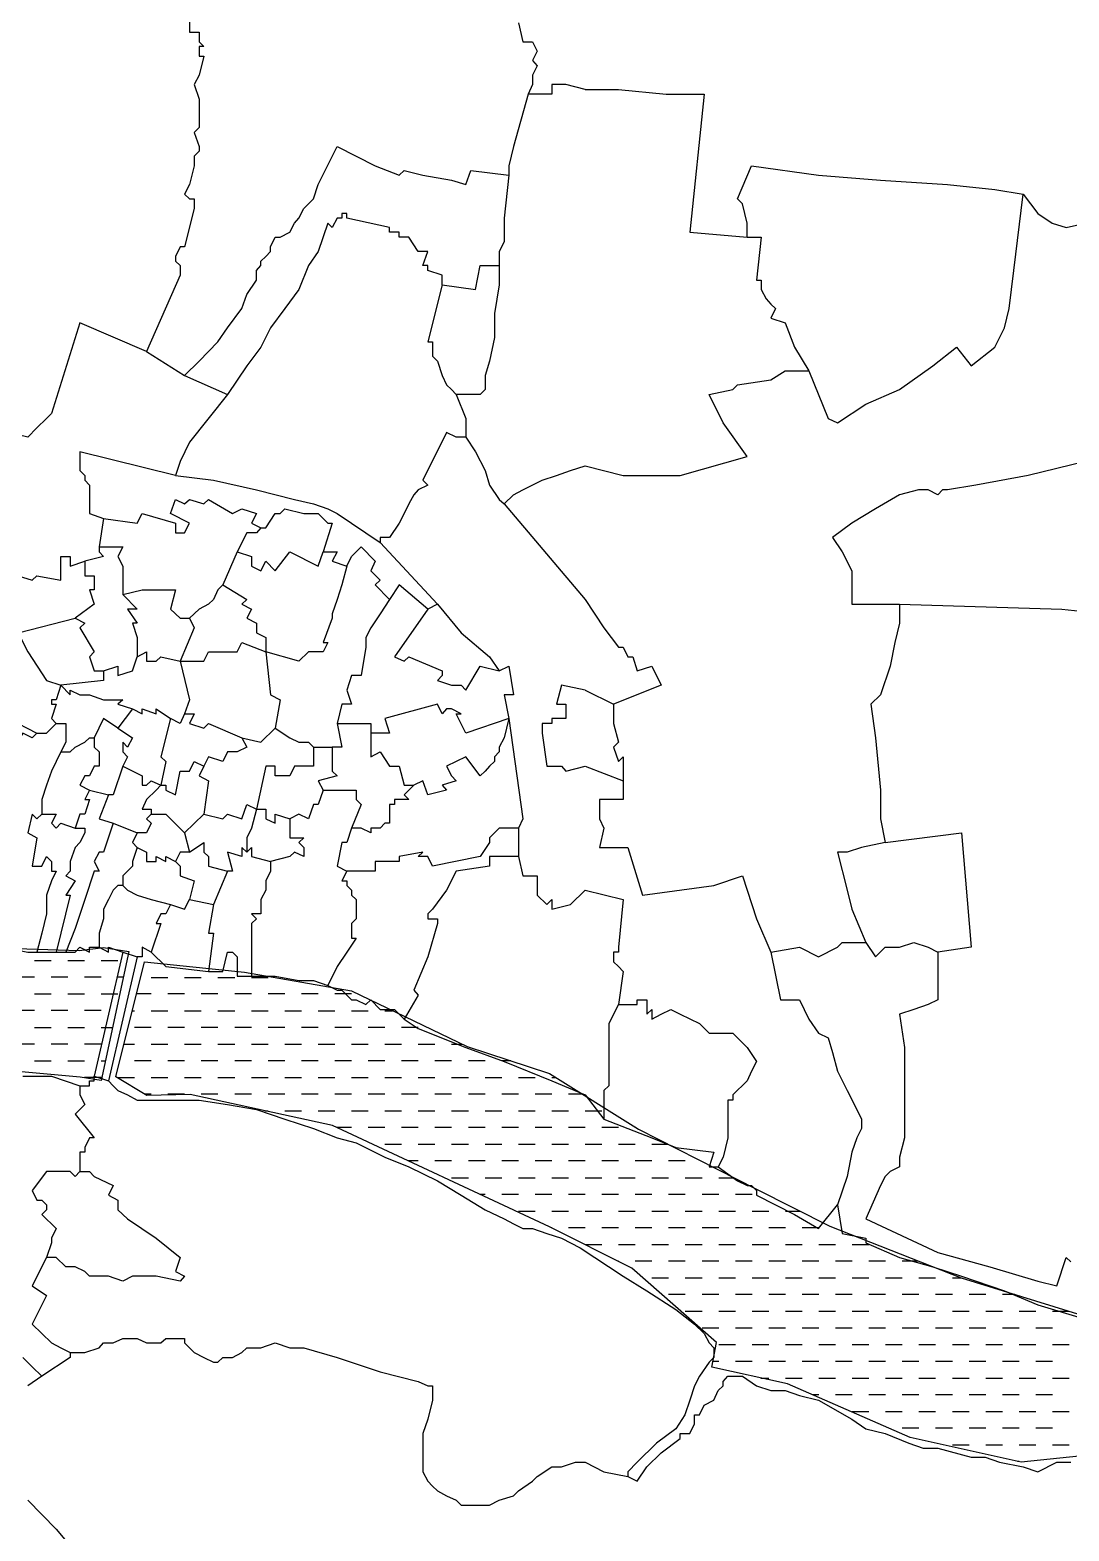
# Model space of a CAD drawing. Extents: x 10 to 391, y 12 to 253.
# Drawn here: x 161.7 to 224, y 75.8 to 165.7 of the extents above; entities that cross this region are included whole.
import ezdxf

# ---------------------------------------------------------------- set-up
doc = ezdxf.new("R2010")
doc.units = 0
doc.header["$LTSCALE"] = 0.5
for name, color, linetype in [('LAYER07', 7, 'CONTINUOUS'), ('LAYER08', 7, 'CONTINUOUS'), ('LAYER09', 7, 'CONTINUOUS')]:
    doc.layers.add(name, color=color, linetype=linetype)

# ---------------------------------------------------------------- blocks, each defined once
blk = doc.blocks.new('BASEPARS-G1')
at = {"layer": 'LAYER09', "color": 7, "linetype": 'CONTINUOUS'}
for p, q in [((169, 108.995567), (170, 108.995567)), ((171, 108.995567), (172, 108.995567)), ((173, 108.995567), (174, 108.995567)), ((175, 108.995567), (176, 108.995567)), ((169, 107.999671), (168.120966, 107.999671)), ((171, 107.999671), (170, 107.999671)), ((173, 107.999671), (172, 107.999671)), ((175, 107.999671), (174, 107.999671)), ((177, 107.999671), (176, 107.999671)), ((179, 107.999671), (178, 107.999671)), ((181, 107.999671), (180, 107.999671)), ((167.866548, 106.996505), (168, 106.996505)), ((169, 106.996505), (170, 106.996505)), ((171, 106.996505), (172, 106.996505)), ((173, 106.996505), (174, 106.996505)), ((175, 106.996505), (176, 106.996505)), ((177, 106.996505), (178, 106.996505)), ((179, 106.996505), (180, 106.996505)), ((181, 106.996505), (182, 106.996505)), ((183, 106.996505), (183.46598, 106.996505)), ((169, 105.993339), (168, 105.993339)), ((171, 105.993339), (170, 105.993339)), ((173, 105.993339), (172, 105.993339)), ((175, 105.993339), (174, 105.993339)), ((177, 105.993339), (176, 105.993339)), ((179, 105.993339), (178, 105.993339)), ((181, 105.993339), (180, 105.993339)), ((183, 105.993339), (182, 105.993339)), ((185, 105.993339), (184, 105.993339)), ((167.372251, 104.997442), (168, 104.997442)), ((169, 104.997442), (170, 104.997442)), ((171, 104.997442), (172, 104.997442)), ((173, 104.997442), (174, 104.997442)), ((175, 104.997442), (176, 104.997442)), ((177, 104.997442), (178, 104.997442)), ((179, 104.997442), (180, 104.997442)), ((181, 104.997442), (182, 104.997442)), ((183, 104.997442), (184, 104.997442)), ((185, 104.997442), (186, 104.997442)), ((187, 104.997442), (187.62389, 104.997442)), ((169, 103.994276), (168, 103.994276)), ((171, 103.994276), (170, 103.994276)), ((173, 103.994276), (172, 103.994276)), ((175, 103.994276), (174, 103.994276)), ((177, 103.994276), (176, 103.994276)), ((179, 103.994276), (178, 103.994276)), ((181, 103.994276), (180, 103.994276)), ((183, 103.994276), (182, 103.994276)), ((185, 103.994276), (184, 103.994276)), ((187, 103.994276), (186, 103.994276)), ((189, 103.994276), (188, 103.994276)), ((190.546058, 103.994276), (190, 103.994276)), ((167, 102.99838), (168, 102.99838)), ((169, 102.99838), (170, 102.99838)), ((171, 102.99838), (172, 102.99838)), ((173, 102.99838), (174, 102.99838)), ((175, 102.99838), (176, 102.99838)), ((177, 102.99838), (178, 102.99838)), ((179, 102.99838), (180, 102.99838)), ((181, 102.99838), (182, 102.99838)), ((183, 102.99838), (184, 102.99838)), ((185, 102.99838), (186, 102.99838)), ((187, 102.99838), (188, 102.99838)), ((189, 102.99838), (190, 102.99838)), ((191, 102.99838), (192, 102.99838)), ((193, 102.99838), (193.242884, 102.99838)), ((169, 101.995214), (168.607994, 101.995214)), ((171, 101.995214), (170, 101.995214)), ((173, 101.995214), (172, 101.995214)), ((175, 101.995214), (174, 101.995214)), ((177, 101.995214), (176, 101.995214)), ((179, 101.995214), (178, 101.995214)), ((181, 101.995214), (180, 101.995214)), ((183, 101.995214), (182, 101.995214)), ((185, 101.995214), (184, 101.995214)), ((187, 101.995214), (186, 101.995214)), ((189, 101.995214), (188, 101.995214)), ((191, 101.995214), (190, 101.995214)), ((193, 101.995214), (192, 101.995214)), ((194.849349, 101.995214), (194, 101.995214)), ((175.811646, 100.999317), (176, 100.999317)), ((177, 100.999317), (178, 100.999317)), ((179, 100.999317), (180, 100.999317)), ((181, 100.999317), (182, 100.999317)), ((183, 100.999317), (184, 100.999317)), ((185, 100.999317), (186, 100.999317)), ((187, 100.999317), (188, 100.999317)), ((189, 100.999317), (190, 100.999317)), ((191, 100.999317), (192, 100.999317)), ((193, 100.999317), (194, 100.999317)), ((195, 100.999317), (196, 100.999317)), ((181, 99.996151), (180.122206, 99.996151)), ((183, 99.996151), (182, 99.996151)), ((185, 99.996151), (184, 99.996151)), ((187, 99.996151), (186, 99.996151)), ((189, 99.996151), (188, 99.996151)), ((191, 99.996151), (190, 99.996151)), ((193, 99.996151), (192, 99.996151)), ((195, 99.996151), (194, 99.996151)), ((197, 99.996151), (196, 99.996151)), ((198.040473, 99.996151), (198, 99.996151)), ((183, 99.000255), (184, 99.000255)), ((185, 99.000255), (186, 99.000255)), ((187, 99.000255), (188, 99.000255)), ((189, 99.000255), (190, 99.000255)), ((191, 99.000255), (192, 99.000255)), ((193, 99.000255), (194, 99.000255)), ((195, 99.000255), (196, 99.000255)), ((197, 99.000255), (198, 99.000255)), ((199, 99.000255), (199.966777, 99.000255)), ((185, 97.997089), (184.41096, 97.997089)), ((187, 97.997089), (186, 97.997089)), ((189, 97.997089), (188, 97.997089)), ((191, 97.997089), (190, 97.997089)), ((193, 97.997089), (192, 97.997089)), ((195, 97.997089), (194, 97.997089)), ((197, 97.997089), (196, 97.997089)), ((199, 97.997089), (198, 97.997089)), ((201, 97.997089), (200, 97.997089)), ((187, 96.993923), (188, 96.993923)), ((189, 96.993923), (190, 96.993923)), ((191, 96.993923), (192, 96.993923)), ((193, 96.993923), (194, 96.993923)), ((195, 96.993923), (196, 96.993923)), ((197, 96.993923), (198, 96.993923)), ((199, 96.993923), (200, 96.993923)), ((201, 96.993923), (202, 96.993923)), ((203, 96.993923), (203.913884, 96.993923)), ((189, 95.998026), (188.699713, 95.998026)), ((191, 95.998026), (190, 95.998026)), ((193, 95.998026), (192, 95.998026)), ((195, 95.998026), (194, 95.998026)), ((197, 95.998026), (196, 95.998026)), ((199, 95.998026), (198, 95.998026)), ((201, 95.998026), (200, 95.998026)), ((203, 95.998026), (202, 95.998026)), ((205, 95.998026), (204, 95.998026)), ((191, 94.99486), (192, 94.99486)), ((193, 94.99486), (194, 94.99486)), ((195, 94.99486), (196, 94.99486)), ((197, 94.99486), (198, 94.99486)), ((199, 94.99486), (200, 94.99486)), ((201, 94.99486), (202, 94.99486)), ((203, 94.99486), (204, 94.99486)), ((205, 94.99486), (206, 94.99486)), ((207, 94.99486), (207.860991, 94.99486)), ((193, 93.998964), (192.973928, 93.998964)), ((195, 93.998964), (194, 93.998964)), ((197, 93.998964), (196, 93.998964)), ((199, 93.998964), (198, 93.998964)), ((201, 93.998964), (200, 93.998964)), ((203, 93.998964), (202, 93.998964)), ((205, 93.998964), (204, 93.998964)), ((207, 93.998964), (206, 93.998964)), ((209, 93.998964), (208, 93.998964)), ((195, 92.995798), (196, 92.995798)), ((197, 92.995798), (198, 92.995798)), ((199, 92.995798), (200, 92.995798)), ((201, 92.995798), (202, 92.995798)), ((203, 92.995798), (204, 92.995798)), ((205, 92.995798), (206, 92.995798)), ((207, 92.995798), (208, 92.995798)), ((209, 92.995798), (210, 92.995798)), ((211, 92.995798), (212, 92.995798)), ((197, 91.999901), (196.950111, 91.999901)), ((199, 91.999901), (198, 91.999901)), ((201, 91.999901), (200, 91.999901)), ((203, 91.999901), (202, 91.999901)), ((205, 91.999901), (204, 91.999901)), ((207, 91.999901), (206, 91.999901)), ((209, 91.999901), (208, 91.999901)), ((211, 91.999901), (210, 91.999901)), ((213, 91.999901), (212, 91.999901)), ((214.955607, 91.999901), (214, 91.999901)), ((199, 90.996735), (200, 90.996735)), ((201, 90.996735), (202, 90.996735)), ((203, 90.996735), (204, 90.996735)), ((205, 90.996735), (206, 90.996735)), ((207, 90.996735), (208, 90.996735)), ((209, 90.996735), (210, 90.996735)), ((211, 90.996735), (212, 90.996735)), ((213, 90.996735), (214, 90.996735)), ((215, 90.996735), (216, 90.996735)), ((217, 90.996735), (217.507051, 90.996735)), ((201, 89.99357), (200, 89.99357)), ((203, 89.99357), (202, 89.99357)), ((205, 89.99357), (204, 89.99357)), ((207, 89.99357), (206, 89.99357)), ((209, 89.99357), (208, 89.99357)), ((211, 89.99357), (210, 89.99357)), ((213, 89.99357), (212, 89.99357)), ((215, 89.99357), (214, 89.99357)), ((217, 89.99357), (216, 89.99357)), ((219, 89.99357), (218, 89.99357)), ((220.749058, 89.99357), (220, 89.99357)), ((201, 88.997673), (202, 88.997673)), ((203, 88.997673), (204, 88.997673)), ((205, 88.997673), (206, 88.997673)), ((207, 88.997673), (208, 88.997673)), ((209, 88.997673), (210, 88.997673)), ((211, 88.997673), (212, 88.997673)), ((213, 88.997673), (214, 88.997673)), ((215, 88.997673), (216, 88.997673)), ((217, 88.997673), (218, 88.997673)), ((219, 88.997673), (220, 88.997673)), ((221, 88.997673), (222, 88.997673)), ((223, 88.997673), (223.976527, 88.997673)), ((203, 87.994507), (202, 87.994507)), ((205, 87.994507), (204, 87.994507)), ((207, 87.994507), (206, 87.994507)), ((209, 87.994507), (208, 87.994507)), ((211, 87.994507), (210, 87.994507)), ((213, 87.994507), (212, 87.994507)), ((215, 87.994507), (214, 87.994507)), ((217, 87.994507), (216, 87.994507)), ((219, 87.994507), (218, 87.994507)), ((221, 87.994507), (220, 87.994507)), ((223, 87.994507), (222, 87.994507)), ((203, 86.99861), (204, 86.99861)), ((205, 86.99861), (206, 86.99861)), ((207, 86.99861), (208, 86.99861)), ((209, 86.99861), (210, 86.99861)), ((211, 86.99861), (212, 86.99861)), ((213, 86.99861), (214, 86.99861)), ((215, 86.99861), (216, 86.99861)), ((217, 86.99861), (218, 86.99861)), ((219, 86.99861), (220, 86.99861)), ((221, 86.99861), (222, 86.99861)), ((223, 86.99861), (224, 86.99861)), ((203, 85.995445), (202.656334, 85.995445)), ((205, 85.995445), (204, 85.995445)), ((207, 85.995445), (206, 85.995445)), ((209, 85.995445), (208, 85.995445)), ((211, 85.995445), (210, 85.995445)), ((213, 85.995445), (212, 85.995445)), ((215, 85.995445), (214, 85.995445)), ((217, 85.995445), (216, 85.995445)), ((219, 85.995445), (218, 85.995445)), ((221, 85.995445), (220, 85.995445)), ((223, 85.995445), (222, 85.995445)), ((205.527618, 84.999548), (206, 84.999548)), ((207, 84.999548), (208, 84.999548)), ((209, 84.999548), (210, 84.999548)), ((211, 84.999548), (212, 84.999548)), ((213, 84.999548), (214, 84.999548)), ((215, 84.999548), (216, 84.999548)), ((217, 84.999548), (218, 84.999548)), ((219, 84.999548), (220, 84.999548)), ((221, 84.999548), (222, 84.999548)), ((223, 84.999548), (224, 84.999548)), ((209, 83.996382), (208.616975, 83.996382)), ((211, 83.996382), (210, 83.996382)), ((213, 83.996382), (212, 83.996382)), ((215, 83.996382), (214, 83.996382)), ((217, 83.996382), (216, 83.996382)), ((219, 83.996382), (218, 83.996382)), ((221, 83.996382), (220, 83.996382)), ((223, 83.996382), (222, 83.996382)), ((211, 83.000486), (212, 83.000486)), ((213, 83.000486), (214, 83.000486)), ((215, 83.000486), (216, 83.000486)), ((217, 83.000486), (218, 83.000486)), ((219, 83.000486), (220, 83.000486)), ((221, 83.000486), (222, 83.000486)), ((223, 83.000486), (224, 83.000486)), ((215, 81.99732), (214, 81.99732)), ((217, 81.99732), (216, 81.99732)), ((219, 81.99732), (218, 81.99732)), ((221, 81.99732), (220, 81.99732)), ((223, 81.99732), (222, 81.99732)), ((217, 80.994154), (218, 80.994154)), ((219, 80.994154), (220, 80.994154)), ((221, 80.994154), (222, 80.994154)), ((223, 80.994154), (224, 80.994154)), ((221, 79.998257), (220.89444, 79.998257))]:
    blk.add_line(p, q, dxfattribs=at)
blk = doc.blocks.new('BASEPARS-G2')
at = {"layer": 'LAYER09', "color": 7, "linetype": 'CONTINUOUS'}
for p, q in [((162, 110.000312), (163, 110.000312)), ((164, 110.000312), (165, 110.000312)), ((166, 110.000312), (167, 110.000312)), ((162, 109.003033), (161, 109.003033)), ((164, 109.003033), (163, 109.003033)), ((166, 109.003033), (165, 109.003033)), ((167.322697, 109.003033), (167, 109.003033)), ((162, 108.00064), (163, 108.00064)), ((164, 108.00064), (165, 108.00064)), ((166, 108.00064), (167, 108.00064)), ((162, 107.003361), (161, 107.003361)), ((164, 107.003361), (163, 107.003361)), ((166, 107.003361), (165, 107.003361)), ((162, 106.000968), (163, 106.000968)), ((164, 106.000968), (165, 106.000968)), ((166, 106.000968), (166.678306, 106.000968)), ((162, 104.998575), (161, 104.998575)), ((164, 104.998575), (163, 104.998575)), ((166, 104.998575), (165, 104.998575)), ((162, 104.001296), (163, 104.001296)), ((164, 104.001296), (165, 104.001296)), ((166, 104.001296), (166.253827, 104.001296)), ((166, 102.998903), (165, 102.998903))]:
    blk.add_line(p, q, dxfattribs=at)

msp = doc.modelspace()

# ---------------------------------------------------------------- linework, layer by layer
at = {"layer": 'LAYER07', "color": 7, "linetype": 'CONTINUOUS'}
for p, q in [((162.149994, 110.5), (163.300003, 110.5)), ((163.300003, 110.5), (163.875, 110.5)), ((167.300003, 110.5), (165.574997, 103.074997)), ((168.149994, 110.224998), (166.449997, 102.800003))]:
    msp.add_line(p, q, dxfattribs=at)
for points in [[(154.725006, 112.800003), (155.300003, 112.5), (156.175003, 113.925003), (156.449997, 113.925003), (156.175003, 112.5), (156.725006, 111.925003), (157.024994, 111.925003), (157.024994, 112.224998), (157.300003, 112.224998), (157.600006, 111.925003), (157.875, 111.925003), (158.149994, 111.925003), (158.149994, 111.349998), (159.300003, 111.074997), (160.149994, 110.800003), (161.600006, 110.5), (162.149994, 110.5)], [(163.875, 110.5), (164.449997, 110.5), (164.725006, 110.800003), (165.300003, 110.5), (165.300003, 110.800003), (165.875, 110.800003)], [(165.875, 110.800003), (166.449997, 110.5), (166.449997, 110.800003), (167.300003, 110.5)], [(169, 110.5), (168.449997, 110.800003), (168.449997, 110.224998), (168.149994, 110.224998)], [(169, 110.5), (169.875, 109.650002), (172.425003, 109.349998)], [(172.425003, 109.349998), (173.300003, 109.349998), (173.574997, 110.5), (173.875, 110.5), (174.149994, 110.224998), (174.149994, 109.074997), (175, 109.074997)], [(175, 109.074997), (176.425003, 109.074997), (177.850006, 108.800003), (178.725006, 108.800003), (179.574997, 108.5)], [(179.574997, 108.5), (180.149994, 108.224998), (180.425003, 108.224998), (181, 107.650002), (181.274994, 107.650002), (181.850006, 107.375), (182.149994, 107.650002), (182.725006, 107.074997), (183.274994, 107.074997), (183.574997, 107.074997), (184.149994, 106.5)], [(184.149994, 106.5), (185, 105.925003), (187.850006, 104.800003), (190.149994, 103.949997), (193, 102.800003), (195, 101.949997), (196.125, 100.5)], [(161.300003, 103.074997), (161.875, 103.074997), (162.449997, 103.074997), (163.024994, 103.074997), (164.725006, 102.5)], [(164.725006, 102.5), (165.300003, 102.5), (165.300003, 102.800003), (165.574997, 102.800003), (165.574997, 103.074997)], [(166.449997, 102.800003), (166.725006, 102.5), (167, 102.224998), (167.574997, 101.949997), (168.149994, 101.650002), (169, 101.650002), (170.149994, 101.650002), (171, 101.650002), (171.875, 101.650002), (173.574997, 101.375), (175.300003, 101.074997), (177, 100.5), (178.725006, 99.949997), (180.149994, 99.375), (181.274994, 99.074997), (183, 98.224998), (184.425003, 97.650002), (186.149994, 96.800003), (187.574997, 95.949997), (189, 95.074997), (190.149994, 94.525002), (190.699997, 94.224998), (191.274994, 93.949997), (191.850006, 93.949997), (192.699997, 93.650002), (193.574997, 93.375), (194.699997, 92.800003)], [(196.125, 100.5), (199, 99.375), (200.425003, 98.800003), (202.699997, 98.525002), (202.425003, 97.650002), (202.975006, 97.650002)], [(202.975006, 97.650002), (204.125, 96.800003), (204.699997, 96.525002), (204.975006, 96.525002), (205.274994, 96.224998), (205.274994, 95.949997), (207.550003, 94.800003), (208.975006, 93.949997), (210.125, 95.375)], [(210.125, 95.375), (210.399994, 93.650002), (211.824997, 93.375), (211.824997, 93.099998), (213.824997, 92.224998), (215.824997, 91.650002), (217.550003, 91.099998), (220.125, 90.224998), (222.125, 89.375), (224.975006, 88.525002)], [(194.699997, 92.800003), (197.274994, 91.099998), (198.699997, 90.224998), (200.425003, 89.099998), (201.550003, 88.224998), (202.125, 87.675003), (202.425003, 87.099998), (202.699997, 86.800003), (202.699997, 86.224998), (202.425003, 85.949997), (201.850006, 85.099998), (201.550003, 84.525002), (201.274994, 83.675003), (200.975006, 82.800003), (200.425003, 81.949997), (199.274994, 81.099998), (198.125, 79.949997), (197.550003, 79.375), (197.550003, 79.099998)], [(197.550003, 79.099998), (198.125, 78.824997), (198.699997, 79.675003), (199.550003, 80.525002), (200.699997, 81.375), (200.699997, 81.675003), (200.975006, 81.675003), (201.274994, 81.675003), (201.550003, 82.25), (201.550003, 82.525002), (201.550003, 82.800003), (201.850006, 82.800003), (202.125, 83.375), (202.699997, 83.675003), (202.975006, 84.25), (203.274994, 84.525002), (203.274994, 84.800003), (203.550003, 85.099998), (203.850006, 85.099998), (204.125, 85.099998), (204.425003, 85.099998), (205.274994, 84.525002), (206.125, 84.25), (206.975006, 84.25), (207.850006, 83.949997), (208.975006, 83.675003), (210.975006, 82.525002), (211.824997, 81.949997), (212.975006, 81.675003), (214.399994, 81.099998), (215.25, 80.800003), (216.125, 80.800003), (218.125, 80.25), (218.975006, 80.25), (219.824997, 79.949997), (221.25, 79.675003), (222.125, 79.375), (223.25, 79.949997), (224.100006, 79.949997)]]:
    msp.add_lwpolyline(points, dxfattribs=at)
at = {"layer": 'LAYER08', "color": 7, "linetype": 'CONTINUOUS'}
for p, q in [((190.149994, 137.350006), (195, 131.625)), ((166.149994, 136.475006), (165.875, 134.774994)), ((161.024994, 129.625), (164.449997, 130.5)), ((195, 126.199997), (196.699997, 125.349998)), ((178.725006, 122.775002), (179.850006, 122.775002)), ((165.300003, 120.199997), (166.449997, 119.925003)), ((173.574997, 115.349998), (172.725006, 113.349998)), ((167.300003, 110.5), (168.149994, 110.224998)), ((165.574997, 103.074997), (166.449997, 102.800003))]:
    msp.add_line(p, q, dxfattribs=at)
for points in [[(171.300003, 166.75), (171.300003, 165.600006), (171.875, 165.600006), (171.875, 165.024994), (172.149994, 164.75), (171.875, 164.75), (171.875, 164.175003), (172.149994, 164.175003), (171.875, 163.024994), (171.574997, 162.475006), (171.875, 161.600006), (171.875, 160.475006), (171.875, 159.899994), (171.574997, 159.600006), (171.875, 158.75), (171.875, 158.475006), (171.574997, 158.175003), (171.574997, 157.600006), (171.300003, 156.475006), (171, 155.899994), (171.300003, 155.625), (171.574997, 155.625), (171.574997, 155.050003), (171, 152.75), (170.725006, 152.75), (170.449997, 152.175003), (170.449997, 151.899994), (170.725006, 151.625), (170.725006, 151.324997), (170.725006, 151.050003), (168.725006, 146.475006)], [(191, 166.175003), (191.274994, 165.024994), (191.850006, 165.024994), (192.125, 164.475006), (191.850006, 163.899994), (192.125, 163.600006), (191.850006, 163.024994), (191.850006, 162.475006), (191.574997, 161.899994)], [(191.574997, 161.899994), (190.699997, 158.75), (190.425003, 157.600006), (190.425003, 157.050003)], [(195, 162.175003), (193.850006, 162.475006), (193, 162.475006), (193, 161.899994), (192.125, 161.899994), (191.574997, 161.899994)], [(195, 162.175003), (196.125, 162.175003), (197, 162.175003), (199.850006, 161.899994), (202.125, 161.899994), (201.274994, 153.625), (204.699997, 153.324997), (205.550003, 153.324997), (205.274994, 150.75), (205.550003, 150.75), (205.550003, 150.199997), (205.850006, 149.625), (206.125, 149.324997), (206.399994, 149.050003), (206.125, 148.475006), (206.975006, 148.199997), (207.550003, 146.75), (208.399994, 145.324997)], [(171, 145.050003), (171.875, 145.899994), (172.425003, 146.475006), (173, 147.050003), (173.574997, 147.899994), (174.425003, 149.050003), (174.725006, 149.899994), (175.300003, 150.75), (175.300003, 151.324997), (175.574997, 151.625), (175.574997, 151.899994), (175.875, 152.175003), (176.149994, 152.475006), (176.149994, 152.75), (176.425003, 153.324997), (176.725006, 153.324997), (177.300003, 153.625), (177.574997, 154.175003), (177.850006, 154.475006), (178.149994, 155.050003), (178.725006, 155.625), (179, 156.475006), (180.149994, 158.75), (182.425003, 157.600006), (183.850006, 157.050003), (184.149994, 157.324997), (185.274994, 157.050003), (187, 156.75), (187.850006, 156.475006), (188.149994, 157.324997), (190.425003, 157.050003)], [(204.699997, 153.324997), (204.699997, 154.175003), (204.425003, 155.324997), (204.125, 155.625), (204.975006, 157.600006), (208.975006, 157.050003), (212.699997, 156.75), (216.699997, 156.475006), (219.550003, 156.175003), (221.25, 155.899994)], [(190.425003, 157.050003), (190.149994, 154.475006), (190.149994, 153.050003), (189.850006, 152.475006), (189.850006, 151.625)], [(208.399994, 145.324997), (209.550003, 142.475006), (210.125, 142.199997), (211.824997, 143.324997), (213.824997, 144.199997), (215.824997, 145.625), (217.25, 146.75), (218.125, 145.625), (219.550003, 146.75), (220.125, 147.899994), (220.399994, 149.050003), (220.675003, 151.324997), (221.25, 155.899994)], [(221.25, 155.899994), (222.125, 154.75), (222.975006, 154.175003), (223.824997, 153.899994), (224.975006, 154.175003)], [(186.425003, 150.475006), (186.425003, 151.050003), (185.574997, 151.324997), (185.574997, 151.625), (185.274994, 151.625), (185.574997, 152.475006), (185, 152.475006), (184.425003, 153.324997), (183.850006, 153.324997), (183.850006, 153.625), (183.274994, 153.625), (183.274994, 153.899994), (180.725006, 154.475006), (180.725006, 154.75), (180.425003, 154.75), (180.425003, 154.475006), (180.149994, 154.475006), (179.850006, 153.899994), (179.574997, 154.175003), (179, 152.475006), (178.425003, 151.625), (177.850006, 150.199997), (177, 149.050003), (176.149994, 147.899994), (175.574997, 146.75), (174.725006, 145.625), (173.574997, 143.899994)], [(186.425003, 150.475006), (188.425003, 150.199997), (188.699997, 151.625), (189.850006, 151.625)], [(189.850006, 151.625), (189.850006, 150.475006), (189.574997, 148.75), (189.574997, 147.324997), (189.274994, 145.899994), (189, 145.050003), (189, 144.475006), (189, 144.199997), (188.699997, 143.899994), (188.149994, 143.899994), (187.850006, 143.899994), (187.274994, 143.899994)], [(186.425003, 150.475006), (185.574997, 147.050003), (185.850006, 147.050003), (185.850006, 146.75), (185.850006, 146.475006), (185.850006, 146.199997), (186.149994, 145.899994), (186.425003, 145.050003), (186.699997, 144.475006), (187, 144.199997), (187.274994, 143.899994)], [(168.725006, 146.475006), (164.725006, 148.199997), (163.024994, 142.774994), (162.725006, 142.475006), (162.149994, 141.899994), (161.600006, 141.350006), (160.449997, 141.625)], [(168.725006, 146.475006), (171, 145.050003), (173.574997, 143.899994), (171.300003, 141.050003), (170.725006, 139.899994), (170.449997, 139.050003)], [(195, 139.625), (197.274994, 139.050003), (200.699997, 139.050003), (204.699997, 140.199997), (203.274994, 142.199997), (202.425003, 143.899994), (203.850006, 144.199997), (204.125, 144.475006), (206.125, 144.774994), (206.975006, 145.324997), (208.399994, 145.324997)], [(187.274994, 143.899994), (187.850006, 142.475006), (187.850006, 141.350006)], [(187.850006, 141.350006), (187.274994, 141.350006), (186.699997, 141.625), (185.274994, 138.774994), (185.574997, 138.475006), (185, 138.199997), (184.725006, 137.899994), (184.425003, 137.350006), (184.149994, 136.774994), (183.850006, 136.199997), (183.274994, 135.350006), (182.725006, 135.350006), (182.725006, 135.050003)], [(187.850006, 141.350006), (188.425003, 140.475006), (189, 139.350006), (189.274994, 138.475006), (189.850006, 137.625), (190.149994, 137.350006)], [(170.449997, 139.050003), (164.725006, 140.475006), (164.725006, 139.899994), (164.725006, 139.350006), (165.024994, 139.050003), (165.024994, 138.774994), (165.300003, 138.475006), (165.300003, 137.899994), (165.300003, 137.625), (165.300003, 137.350006), (165.300003, 136.774994), (166.149994, 136.475006)], [(190.149994, 137.350006), (190.699997, 137.899994), (191.274994, 138.199997), (192.425003, 138.774994), (193.274994, 139.050003), (194.125, 139.350006), (195, 139.625)], [(224.975006, 139.899994), (221.550003, 139.050003), (218.399994, 138.475006), (216.699997, 138.199997), (216.399994, 138.199997), (216.125, 137.899994), (215.550003, 138.199997), (214.975006, 138.199997), (213.824997, 137.899994), (212.399994, 137.050003), (210.975006, 136.199997), (209.824997, 135.350006), (210.399994, 134.475006), (210.975006, 133.350006), (210.975006, 132.5), (210.975006, 131.350006), (213.824997, 131.350006)], [(170.449997, 139.050003), (172.725006, 138.774994), (175.300003, 138.199997), (177.574997, 137.625), (178.725006, 137.350006), (179.574997, 137.050003), (180.149994, 136.774994), (181, 136.199997), (181.850006, 135.625), (182.725006, 135.050003), (186.149994, 131.350006), (185.574997, 131.050003), (183.850006, 132.5), (183.274994, 131.625)], [(166.149994, 136.475006), (168.149994, 136.199997), (168.449997, 136.774994), (170.449997, 136.199997), (170.449997, 135.625), (171, 135.625), (171.300003, 136.199997), (170.149994, 136.774994), (170.449997, 137.625), (171, 137.350006), (171.300003, 137.625), (172.149994, 137.350006), (172.425003, 137.625), (173.875, 136.774994), (174.425003, 137.050003), (175.300003, 136.774994), (175, 136.199997), (175.574997, 135.925003)], [(175.574997, 135.925003), (175.875, 135.925003), (176.425003, 136.774994), (176.725006, 136.774994), (177, 137.050003), (178.149994, 136.774994), (179, 136.774994), (179.574997, 136.199997), (179.850006, 136.199997), (179.300003, 134.475006)], [(175.574997, 135.925003), (175.300003, 135.625), (174.725006, 135.625), (174.149994, 134.475006), (175, 134.199997), (175, 133.625), (175.574997, 133.350006), (175.875, 133.925003), (176.425003, 133.350006), (177.300003, 134.475006), (179, 133.625), (179.300003, 134.475006)], [(159.600006, 132.5), (160.449997, 132.774994), (160.725006, 132.5), (161.024994, 133.050003), (161.875, 132.774994), (162.149994, 133.050003), (163.574997, 132.774994), (163.574997, 134.199997), (164.149994, 134.199997), (164.149994, 133.625), (165.024994, 133.925003)], [(165.875, 134.774994), (165.875, 134.475006), (166.149994, 134.199997), (165.024994, 133.925003), (165.024994, 133.050003), (165.574997, 133.050003), (165.574997, 132.199997), (165.300003, 132.199997), (165.574997, 131.350006), (164.449997, 130.5), (165.024994, 130.199997), (164.725006, 129.925003), (165.574997, 128.5), (165.300003, 128.199997), (165.574997, 127.349998), (166.149994, 127.349998)], [(165.875, 134.774994), (167.300003, 134.774994), (167, 134.199997), (167.300003, 133.625), (167.300003, 132.5), (167.300003, 131.925003), (168.149994, 131.050003), (167.574997, 131.050003), (168.149994, 130.199997), (167.875, 130.199997), (168.149994, 129.350006), (168.149994, 128.199997)], [(174.149994, 134.475006), (173.300003, 132.5), (174.725006, 131.625), (174.425003, 131.350006), (175, 131.050003), (174.725006, 130.5), (175.300003, 130.199997), (175.300003, 129.625), (175.875, 129.350006), (175.875, 128.5)], [(179.300003, 134.475006), (180.149994, 134.475006), (179.850006, 133.925003), (180.725006, 133.625)], [(180.725006, 133.625), (181, 134.199997), (181.574997, 134.774994), (182.425003, 133.925003), (182.149994, 133.350006), (182.725006, 132.774994), (182.425003, 132.5), (183.274994, 131.625)], [(180.725006, 133.625), (180.425003, 132.5), (180.149994, 131.625), (179.850006, 130.774994), (179.850006, 130.5), (179.300003, 129.050003), (179.574997, 129.050003), (179.300003, 128.5), (178.425003, 128.5), (177.850006, 127.925003), (175.875, 128.5), (176.149994, 125.925003), (176.725006, 125.625), (176.425003, 123.925003), (177.300003, 123.349998), (177.850006, 123.074997), (178.425003, 123.074997), (178.725006, 122.775002)], [(167.300003, 131.925003), (168.449997, 132.199997), (169.300003, 132.199997), (169.875, 132.199997), (170.449997, 132.199997), (170.149994, 131.050003), (170.725006, 130.5), (171.300003, 130.5), (171.574997, 129.925003), (170.725006, 127.925003)], [(173.300003, 132.5), (173, 132.199997), (172.725006, 131.625), (172.425003, 131.350006), (171.875, 131.050003), (171.300003, 130.5)], [(183.274994, 131.625), (182.725006, 130.774994), (182.149994, 129.925003), (181.850006, 129.350006), (181.850006, 128.774994), (181.574997, 127.074997), (181, 127.074997), (180.725006, 126.199997), (181, 125.349998), (180.425003, 125.349998), (180.149994, 124.199997)], [(186.149994, 131.350006), (187.574997, 129.625), (189.274994, 128.199997), (189.850006, 127.349998)], [(195, 131.625), (196.125, 129.925003), (197, 128.774994), (197.274994, 128.774994), (197.550003, 128.199997), (197.850006, 128.199997), (198.125, 127.349998), (199, 127.625), (199.550003, 126.5), (196.699997, 125.349998)], [(213.824997, 131.350006), (213.824997, 130.199997), (213.550003, 129.050003), (213.274994, 127.625), (212.699997, 125.925003), (212.125, 125.349998), (212.399994, 123.349998), (212.699997, 120.199997), (212.699997, 118.5), (212.975006, 117.074997), (211.550003, 116.775002), (210.699997, 116.5), (210.125, 116.5), (210.699997, 114.224998), (210.975006, 113.074997), (211.824997, 111.074997)], [(213.824997, 131.350006), (223.550003, 131.050003), (231.524994, 130.199997), (238.100006, 129.625), (243.524994, 129.625), (245.524994, 130.199997), (247.524994, 126.5), (248.949997, 126.5), (248.949997, 126.199997), (250.949997, 125.925003)], [(185.574997, 131.050003), (183.574997, 128.199997), (184.149994, 127.925003), (184.425003, 128.199997), (186.425003, 127.349998), (186.425003, 127.074997), (186.149994, 126.775002), (187, 126.5), (187.574997, 126.5), (187.850006, 126.199997), (188.699997, 127.625), (189.850006, 127.349998)], [(161.024994, 129.625), (161.600006, 128.5), (162.725006, 126.775002), (163.574997, 126.5)], [(170.725006, 127.925003), (172.149994, 127.925003), (172.425003, 128.5), (174.149994, 128.5), (174.425003, 129.050003), (175.875, 128.5)], [(166.149994, 127.349998), (167, 127.625), (167, 127.074997), (167.875, 127.349998), (168.149994, 128.199997)], [(168.149994, 128.199997), (168.725006, 128.5), (168.725006, 127.925003), (169.300003, 127.925003), (169.574997, 128.199997), (170.725006, 127.925003)], [(170.725006, 127.925003), (171.300003, 125.625), (171, 124.775002)], [(166.149994, 127.349998), (166.149994, 126.775002), (163.574997, 126.5)], [(189.850006, 127.349998), (190.425003, 127.625), (190.699997, 125.925003), (190.149994, 125.925003), (190.425003, 124.5)], [(159.875, 125.925003), (159.600006, 125.349998), (160.149994, 125.074997), (160.449997, 124.5), (162.149994, 123.625)], [(163.574997, 126.5), (163.300003, 125.625), (163.024994, 125.625), (163.024994, 125.349998), (163.300003, 125.349998), (163.024994, 124.5), (163.300003, 124.199997)], [(163.574997, 126.5), (164.149994, 125.925003), (164.149994, 126.199997), (164.725006, 125.925003), (165.300003, 125.925003), (166.149994, 125.625), (166.725006, 125.625), (167.300003, 125.625), (167, 125.349998), (167.875, 125.074997)], [(195, 126.199997), (193.574997, 126.5), (193.274994, 125.349998), (193.850006, 125.349998), (193.850006, 124.5), (193, 124.5), (193, 124.199997), (192.425003, 124.199997), (192.425003, 123.625), (192.699997, 121.650002), (193.574997, 121.650002), (193.850006, 121.349998), (195, 121.650002)], [(167.875, 125.074997), (167, 123.925003), (167.875, 123.349998), (167.574997, 122.775002), (167.300003, 123.074997), (167.300003, 122.5), (167.574997, 122.199997), (167.300003, 121.650002)], [(167.875, 125.074997), (168.449997, 124.775002), (168.449997, 125.074997), (169.300003, 124.775002), (169.300003, 125.074997), (170.149994, 124.5)], [(190.425003, 124.5), (187.850006, 123.625), (187.274994, 124.775002), (187.574997, 124.775002), (187, 125.074997), (186.699997, 125.074997), (186.425003, 124.775002), (186.149994, 125.349998), (183, 124.5), (183.274994, 123.625), (182.149994, 123.625)], [(196.699997, 125.349998), (196.699997, 124.199997), (197, 123.074997), (196.699997, 122.775002), (197, 121.925003), (197.274994, 122.199997), (197.274994, 120.775002)], [(162.149994, 123.625), (162.725006, 123.625), (163.300003, 124.199997), (163.574997, 124.199997), (163.875, 124.199997), (163.875, 123.925003), (163.875, 123.625), (163.875, 123.349998), (163.875, 123.074997), (163.574997, 122.5)], [(167, 123.925003), (166.149994, 124.5), (165.574997, 123.349998)], [(171, 124.775002), (170.725006, 124.199997), (170.149994, 124.5), (169.574997, 122.199997), (169.875, 121.925003), (169.574997, 120.5)], [(171, 124.775002), (171.574997, 124.775002), (171.300003, 124.199997), (172.149994, 123.925003), (172.425003, 124.199997), (174.425003, 123.349998), (174.725006, 122.775002), (174.149994, 122.5), (173.574997, 122.5), (173.300003, 121.925003), (172.425003, 122.199997), (172.149994, 121.650002)], [(180.149994, 124.199997), (180.425003, 122.775002), (179.850006, 122.775002)], [(180.149994, 124.199997), (182.149994, 124.199997), (182.149994, 123.625), (182.149994, 122.199997), (182.725006, 122.5), (183.274994, 121.650002), (183.850006, 121.650002), (184.149994, 120.5), (184.725006, 120.5)], [(190.425003, 124.5), (190.149994, 123.349998), (189.850006, 122.775002), (189.850006, 122.5), (189.574997, 122.199997), (189.574997, 121.925003), (189.274994, 121.650002), (189, 121.349998), (188.699997, 121.074997), (187.850006, 122.199997), (186.699997, 121.650002), (187, 121.074997), (187.274994, 120.775002), (186.425003, 120.5), (186.699997, 120.199997), (185.574997, 119.925003), (185.274994, 120.775002), (184.725006, 120.5)], [(190.425003, 124.5), (191.274994, 118.5), (191, 117.925003)], [(162.149994, 123.625), (161.875, 123.349998), (161.300003, 123.625), (160.449997, 122.199997), (159.875, 122.199997), (159.600006, 121.650002)], [(163.574997, 122.5), (164.149994, 122.5), (164.449997, 122.775002), (165.024994, 123.074997), (165.300003, 123.349998), (165.574997, 123.349998), (165.574997, 122.775002), (165.875, 122.5), (165.875, 121.650002), (165.574997, 121.650002), (165.300003, 121.074997), (165.024994, 121.074997), (164.725006, 120.5), (165.300003, 120.199997)], [(174.425003, 123.349998), (175.574997, 123.074997), (176.425003, 123.925003)], [(163.574997, 122.5), (163.024994, 121.349998), (162.725006, 120.5), (162.449997, 119.650002), (162.449997, 118.775002)], [(178.725006, 122.775002), (178.725006, 121.650002), (177.574997, 121.650002), (177.300003, 121.074997), (176.425003, 121.074997), (176.425003, 121.650002), (175.875, 121.650002), (175.300003, 119.074997)], [(179.850006, 122.775002), (179.850006, 121.925003), (179.850006, 121.650002), (179.850006, 121.349998), (180.149994, 121.074997), (179, 120.775002), (179.300003, 120.199997), (181.274994, 120.199997), (181.274994, 119.650002), (181.574997, 119.349998), (181, 117.925003)], [(167.300003, 121.650002), (166.725006, 119.925003), (166.449997, 119.925003)], [(167.300003, 121.650002), (168.449997, 121.074997), (168.449997, 120.5), (168.725006, 120.5), (169, 120.775002), (169.574997, 120.5)], [(169.574997, 120.5), (169.875, 120.5), (169.875, 120.199997), (170.449997, 119.925003), (170.725006, 121.349998), (171.300003, 121.349998), (171.574997, 121.925003), (172.149994, 121.650002)], [(172.149994, 121.650002), (171.875, 121.074997), (172.425003, 120.775002), (172.149994, 118.775002)], [(195, 121.650002), (197.274994, 120.775002), (197.274994, 119.650002), (195.850006, 119.650002), (195.850006, 118.5), (196.125, 117.925003), (195.850006, 116.775002), (197.550003, 116.775002), (198.425003, 113.925003), (202.699997, 114.5), (204.425003, 115.074997), (205.274994, 112.5), (206.125, 110.5)], [(169.574997, 120.5), (169.300003, 120.199997), (168.725006, 119.650002), (168.449997, 119.074997), (169, 119.074997), (169, 118.775002)], [(184.725006, 120.5), (184.149994, 119.925003), (184.425003, 119.650002), (183.574997, 119.650002), (183.574997, 119.349998), (183.274994, 119.349998), (183.274994, 118.224998), (183, 118.224998), (182.725006, 117.925003), (182.149994, 117.925003), (182.149994, 117.650002), (181.574997, 117.925003), (181, 117.925003)], [(165.300003, 120.199997), (165.024994, 119.650002), (165.300003, 119.650002), (165.024994, 118.775002), (164.725006, 118.775002), (164.449997, 117.925003)], [(166.449997, 119.925003), (165.875, 118.5), (166.725006, 118.224998), (168.149994, 117.650002)], [(179.300003, 120.199997), (179, 119.349998), (178.725006, 119.349998), (178.425003, 118.5), (177.850006, 118.775002), (177.300003, 118.5), (177.300003, 117.349998), (178.149994, 117.349998), (177.850006, 117.074997), (178.149994, 116.775002), (178.149994, 116.224998), (177.574997, 116.5), (177.300003, 116.224998), (176.149994, 115.925003), (176.149994, 115.650002), (176.149994, 115.349998), (175.875, 114.775002), (175.875, 114.224998), (175.574997, 113.650002), (175.574997, 113.349998), (175.574997, 112.800003), (175, 112.800003), (175.300003, 112.5), (175, 112.224998), (175, 111.925003), (175, 111.074997), (175, 109.349998), (175, 109.074997)], [(162.449997, 118.775002), (162.149994, 118.5), (161.875, 118.775002), (161.600006, 117.650002)], [(162.449997, 118.775002), (163.300003, 118.775002), (163.024994, 118.224998), (163.300003, 117.925003), (163.574997, 118.224998), (164.449997, 117.925003), (165.024994, 117.925003), (165.024994, 117.650002), (164.725006, 117.074997), (164.449997, 116.775002), (164.149994, 115.925003), (164.149994, 115.349998), (163.875, 115.074997), (164.449997, 114.775002), (163.875, 113.925003), (164.149994, 113.925003), (163.300003, 110.5)], [(169, 118.775002), (168.725006, 118.5), (169, 118.224998), (168.725006, 117.650002), (168.149994, 117.650002)], [(169, 118.775002), (169.875, 118.775002), (171, 117.650002)], [(172.149994, 118.775002), (171, 117.650002), (171.300003, 116.5), (172.149994, 117.074997), (172.149994, 116.5), (172.425003, 116.224998), (172.425003, 115.650002), (173.574997, 115.349998)], [(172.149994, 118.775002), (173.300003, 118.5), (173.574997, 118.775002), (174.425003, 118.5), (174.725006, 119.349998), (175.300003, 119.074997), (175, 117.925003), (174.725006, 117.349998), (174.725006, 116.5), (174.425003, 116.775002), (174.425003, 116.224998), (173.574997, 116.5), (173.875, 115.349998), (173.574997, 115.349998)], [(175.300003, 119.074997), (175.875, 119.074997), (175.875, 118.5), (176.425003, 118.224998), (176.425003, 118.775002), (177.300003, 118.5)], [(166.725006, 118.224998), (166.149994, 116.5), (165.875, 116.5), (165.574997, 115.925003), (165.875, 115.349998), (165.574997, 115.349998), (165.024994, 113.650002), (164.449997, 111.925003), (163.875, 110.5)], [(181, 117.925003), (180.725006, 117.074997), (180.425003, 117.074997), (180.149994, 115.650002), (180.725006, 115.349998)], [(191, 117.925003), (189.850006, 117.925003), (189.274994, 117.349998), (189.274994, 117.074997), (188.699997, 116.224998), (185.850006, 115.650002), (185.574997, 116.224998), (185, 116.224998), (185.274994, 116.5), (183.850006, 116.224998), (183.850006, 115.925003), (182.425003, 115.925003), (182.425003, 115.349998), (181.850006, 115.349998), (181.574997, 115.349998), (180.725006, 115.349998)], [(191, 117.925003), (191, 116.224998), (189.274994, 116.224998), (189.274994, 115.650002), (187.274994, 115.349998), (186.699997, 114.224998), (185.850006, 113.074997), (185.574997, 112.800003), (185.574997, 112.5), (185.850006, 112.5), (186.149994, 112.5), (186.149994, 112.224998), (185.574997, 110.224998), (184.725006, 108.224998), (185, 107.925003), (184.149994, 106.5)], [(161.600006, 117.650002), (162.149994, 117.349998), (161.875, 115.650002), (162.449997, 115.650002), (162.725006, 116.224998), (163.024994, 115.925003), (163.024994, 115.349998), (163.300003, 115.349998), (163.024994, 114.775002), (162.725006, 113.925003), (162.725006, 112.800003), (162.449997, 111.650002), (162.149994, 110.5)], [(168.149994, 117.650002), (167.875, 117.074997), (168.149994, 116.775002), (168.725006, 116.5), (168.725006, 115.925003), (169.300003, 115.925003), (169.300003, 116.224998), (169.875, 115.925003), (169.875, 116.224998), (170.449997, 115.925003)], [(212.975006, 117.074997), (217.550003, 117.650002), (218.125, 110.800003), (216.125, 110.5), (216.125, 107.650002), (215.550003, 107.375), (214.699997, 107.074997), (213.824997, 106.800003), (214.125, 104.800003), (214.125, 102.224998), (214.125, 99.375), (213.824997, 98.224998), (213.824997, 97.650002), (213.274994, 97.375), (212.975006, 97.074997), (212.699997, 96.525002), (211.824997, 94.525002), (216.125, 92.525002), (219.25, 91.650002), (222.125, 90.800003), (223.25, 90.525002), (223.824997, 92.224998), (224.100006, 91.949997)], [(168.149994, 116.775002), (167.875, 115.925003), (167.875, 115.650002), (167.574997, 115.349998), (167.300003, 115.074997), (167.300003, 114.5)], [(171.300003, 116.5), (170.725006, 116.5), (170.449997, 115.925003), (170.725006, 115.650002), (170.725006, 115.074997), (171.574997, 114.775002), (171.300003, 113.650002)], [(174.725006, 116.5), (175, 116.775002), (175, 116.224998), (176.149994, 115.925003)], [(191, 116.224998), (191.274994, 115.074997), (192.125, 115.074997), (192.125, 113.925003), (192.699997, 113.349998), (193, 113.650002), (193, 113.074997), (194.125, 113.349998), (195, 114.224998)], [(180.725006, 115.349998), (180.425003, 114.775002), (180.725006, 114.775002), (180.725006, 114.5), (181, 114.224998), (181, 113.925003), (181.274994, 113.650002), (181.274994, 113.074997), (181.274994, 112.5), (181, 112.224998), (181, 111.925003), (181, 111.650002), (181, 111.349998), (181.274994, 111.349998), (180.725006, 110.5), (180.149994, 109.650002), (179.574997, 108.5)], [(167.300003, 114.5), (167, 114.5), (166.725006, 114.224998), (166.449997, 113.650002), (166.149994, 113.074997), (166.149994, 112.5), (165.875, 111.650002), (165.875, 110.800003)], [(167.300003, 114.5), (167.574997, 114.224998), (168.149994, 113.925003), (169, 113.650002), (170.149994, 113.349998)], [(195, 114.224998), (197.274994, 113.650002), (197, 110.800003), (197, 110.5), (196.699997, 110.5), (196.699997, 110.224998), (196.699997, 109.925003), (197, 109.650002), (197.274994, 109.349998), (197, 107.375), (198.125, 107.375), (198.125, 107.650002), (198.699997, 107.650002), (198.699997, 107.074997), (198.699997, 106.800003), (199, 107.074997), (199, 106.5), (199.550003, 106.800003), (200.125, 107.074997), (200.699997, 106.800003), (201.850006, 106.224998), (202.425003, 105.650002), (202.975006, 105.650002), (203.274994, 105.650002), (203.550003, 105.650002), (203.850006, 105.650002), (204.699997, 104.800003), (205.274994, 103.949997), (204.975006, 103.375), (204.699997, 102.800003), (203.850006, 101.949997), (203.850006, 101.650002), (203.550003, 101.650002), (203.550003, 101.375), (203.550003, 101.074997), (203.550003, 100.5), (203.550003, 99.375), (203.274994, 98.224998), (202.975006, 97.650002)], [(170.149994, 113.349998), (169.875, 112.800003), (169.574997, 112.800003), (169.300003, 112.224998), (169.574997, 112.224998), (169, 110.5)], [(170.149994, 113.349998), (171, 113.074997), (171.300003, 113.650002)], [(171.300003, 113.650002), (172.725006, 113.349998), (172.425003, 111.650002), (172.725006, 111.650002), (172.425003, 109.349998)], [(206.125, 110.5), (207.850006, 110.800003), (208.975006, 110.224998), (210.125, 110.800003), (210.399994, 111.074997), (211.824997, 111.074997)], [(211.824997, 111.074997), (212.399994, 110.224998), (212.975006, 110.800003), (213.824997, 110.800003), (214.699997, 111.074997), (215.550003, 110.800003), (216.125, 110.5)], [(206.125, 110.5), (206.699997, 107.650002), (207.850006, 107.650002), (208.125, 107.074997), (208.399994, 106.5), (208.975006, 105.650002), (209.550003, 105.375), (209.824997, 104.5), (210.125, 103.375), (210.699997, 102.224998), (211.274994, 101.074997), (211.550003, 100.5), (211.550003, 99.949997), (211.274994, 99.375), (210.975006, 98.525002), (210.699997, 97.074997), (210.125, 95.375)], [(197, 107.375), (196.425003, 106.224998), (196.425003, 104.800003), (196.425003, 103.375), (196.425003, 102.5), (196.125, 102.224998), (196.125, 100.5)], [(164.725006, 102.5), (164.725006, 101.949997), (165.024994, 101.375), (164.449997, 100.800003), (165.574997, 99.375), (165.300003, 99.375), (165.024994, 98.800003), (165.024994, 98.525002), (164.725006, 98.525002), (164.725006, 98.224998), (164.725006, 97.650002), (164.725006, 97.375)], [(164.725006, 97.375), (164.449997, 97.074997), (164.149994, 97.375), (163.574997, 97.375), (163.300003, 97.375), (163.024994, 97.375), (162.725006, 97.375), (161.875, 96.224998), (162.149994, 95.650002), (162.449997, 95.650002), (162.725006, 95.375), (162.725006, 95.074997), (162.449997, 94.800003), (163.300003, 93.949997), (163.024994, 93.375), (163.024994, 93.099998), (162.725006, 92.224998)], [(164.725006, 97.375), (165.300003, 97.375), (165.574997, 97.074997), (166.725006, 96.525002), (166.449997, 95.949997), (167, 95.650002), (167, 95.074997), (167.574997, 94.525002), (169.300003, 93.375), (170.725006, 92.224998), (170.449997, 91.375), (171, 91.099998), (170.725006, 90.800003), (169.300003, 91.099998), (167.875, 91.099998), (167.300003, 90.800003), (166.449997, 91.099998), (165.574997, 91.099998), (165.300003, 91.099998), (165.024994, 91.375), (164.449997, 91.650002), (163.875, 91.650002), (163.300003, 92.224998), (162.725006, 92.224998)], [(162.725006, 92.224998), (161.875, 90.525002), (162.725006, 89.949997), (161.875, 88.224998), (162.449997, 87.675003), (163.024994, 87.099998), (163.574997, 86.800003), (164.149994, 86.525002)], [(164.149994, 86.525002), (165.024994, 86.525002), (165.875, 86.800003), (166.149994, 87.099998), (166.725006, 87.099998), (167.300003, 87.375), (167.875, 87.375), (168.149994, 87.375), (168.725006, 87.099998), (169, 87.099998), (169.574997, 87.099998), (169.875, 87.375), (170.449997, 87.375), (171, 87.375), (171, 87.099998), (171.574997, 86.525002), (172.149994, 86.224998), (172.725006, 85.949997), (173, 85.949997), (173.300003, 86.224998), (173.875, 86.224998), (174.425003, 86.525002), (174.725006, 86.800003), (175.574997, 86.800003), (176.425003, 87.099998), (177.300003, 86.800003), (178.149994, 86.800003), (180.149994, 86.224998), (182.725006, 85.375), (185, 84.800003), (185.574997, 84.525002), (185.850006, 84.525002), (185.850006, 83.949997), (185.850006, 83.675003), (185.574997, 82.525002), (185.274994, 81.675003), (185.274994, 80.800003), (185.274994, 79.949997), (185.274994, 79.675003), (185.274994, 79.375), (185.574997, 78.824997), (185.850006, 78.525002), (186.149994, 78.25), (186.699997, 77.949997), (187.274994, 77.675003), (187.574997, 77.375), (188.149994, 77.375), (188.699997, 77.375), (189.274994, 77.375), (189.850006, 77.675003), (190.699997, 77.949997), (191, 78.25), (191.850006, 78.824997), (192.125, 79.099998), (193, 79.675003), (193.574997, 79.675003), (194.425003, 79.949997), (195, 79.949997)], [(164.149994, 86.525002), (164.149994, 86.224998), (162.449997, 85.099998)], [(161.300003, 86.224998), (161.875, 85.675003), (162.449997, 85.099998), (161.600006, 84.525002)], [(195, 79.949997), (196.125, 79.375), (197.550003, 79.099998)], [(161.600006, 77.675003), (163.300003, 75.949997), (164.725006, 74.25)]]:
    msp.add_lwpolyline(points, dxfattribs=at)
at = {"layer": 'LAYER09', "color": 7, "linetype": 'CONTINUOUS'}
for points in [[(160.924011, 110.725632), (164.685516, 110.603157), (166.137329, 110.786865), (167.655121, 110.541924), (166.005341, 102.826302), (164.751511, 103.01001), (160.792023, 103.377419)], [(224.595917, 80.320976), (221.129349, 79.949821), (214.462875, 81.434456), (207.129745, 84.651176), (202.596542, 85.64093), (202.863205, 87.125572), (197.796692, 91.579483), (192.863495, 94.053879), (179.863861, 100.11615), (171.33078, 101.971947), (168.729462, 101.922417), (166.885223, 103.036758), (168.597519, 109.920952), (174.597351, 109.302353), (180.997162, 108.188873), (187.930298, 104.848434), (192.863495, 103.240082), (198.196671, 99.899643), (205.263138, 96.311768), (209.66301, 94.084808), (217.529449, 90.991814), (227.52916, 87.898819)]]:
    msp.add_lwpolyline(points, dxfattribs=at)

# ---------------------------------------------------------------- block references
at = {"layer": 'LAYER09'}
for name in ['BASEPARS-G2', 'BASEPARS-G1']:
    msp.add_blockref(name, (0, 0), dxfattribs=at)

doc.saveas('drawing.dxf')
